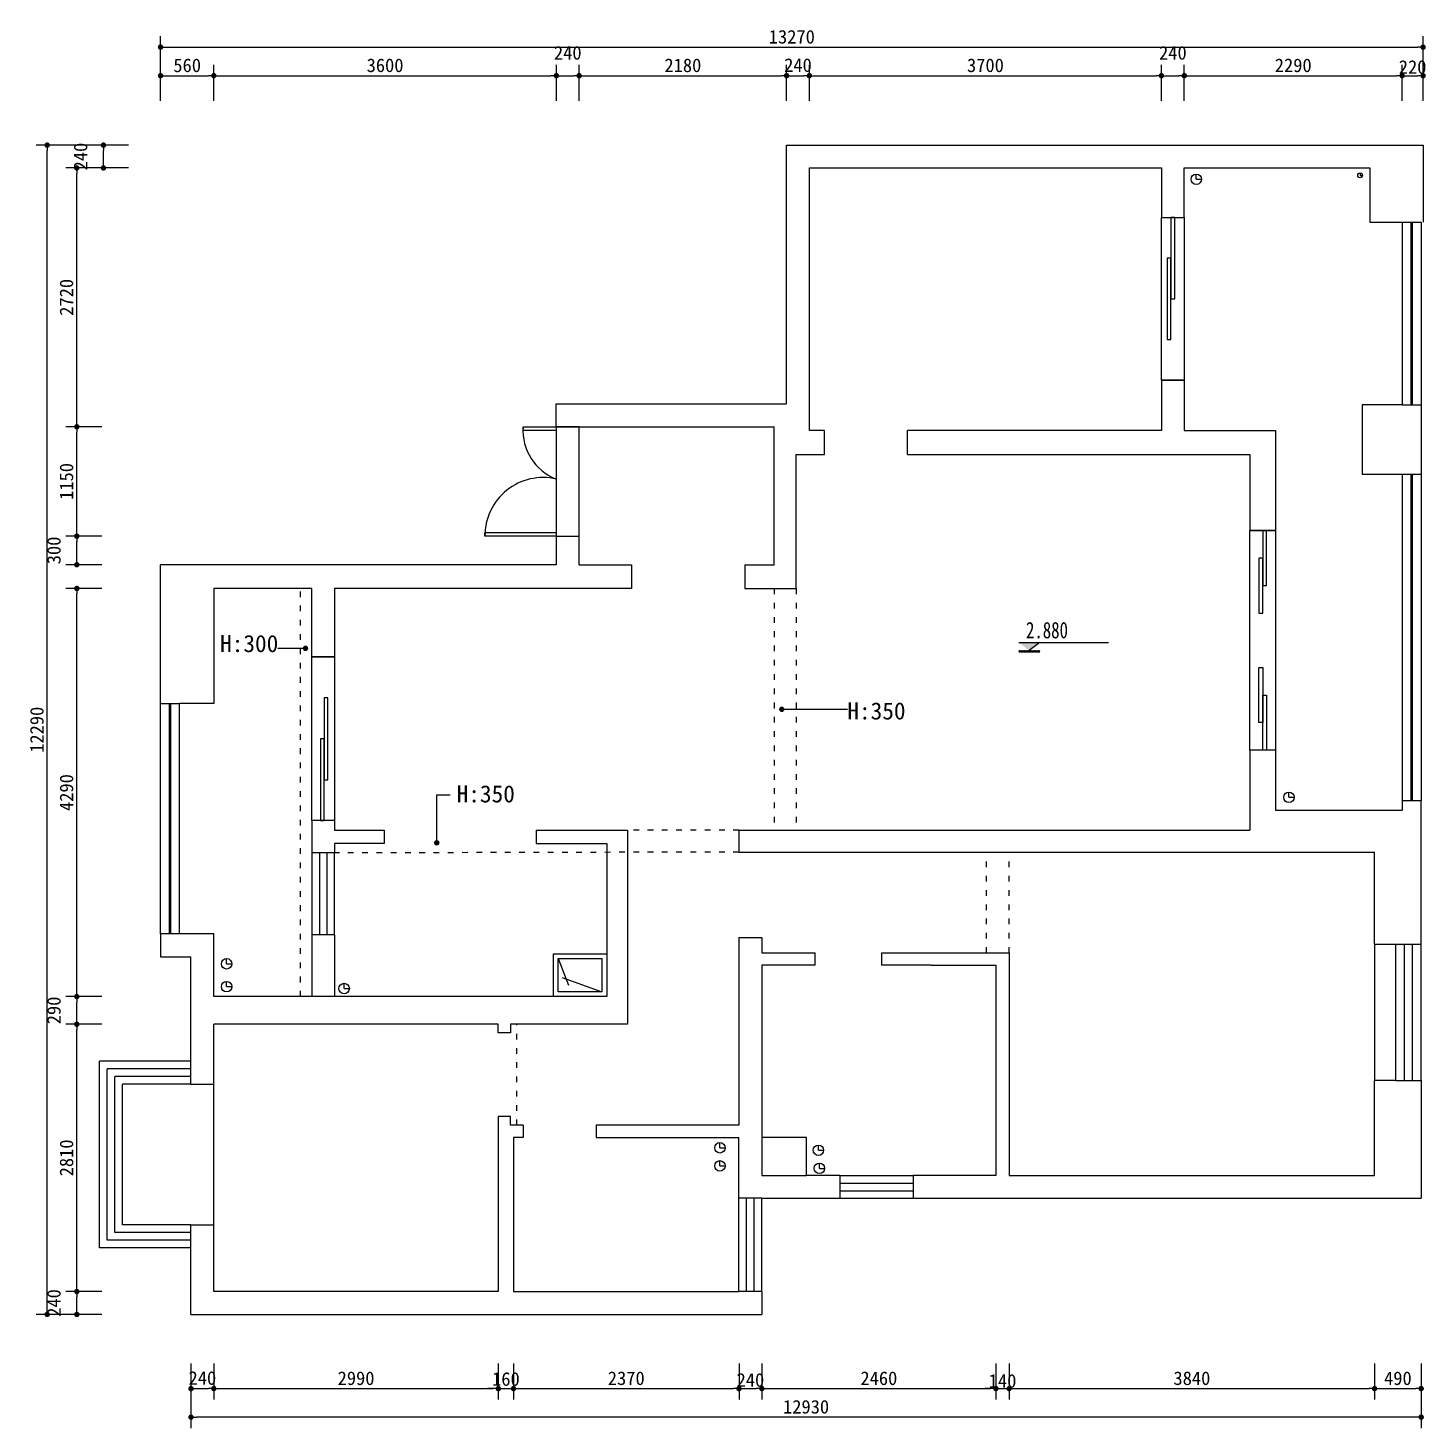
# Model space of a CAD drawing. Header units: millimetres. Extents: x -608935 to 90319, y -1318739 to -774154.
# Drawn here: x -189129 to -174414, y -815894 to -801179 of the extents above; entities that cross this region are included whole.
import ezdxf

# ---------------------------------------------------------------- set-up
doc = ezdxf.new("R2010")
doc.units = ezdxf.units.MM
doc.header["$PDMODE"] = 3
doc.linetypes.add('ACAD_ISO03W100', pattern=[30, 12, -18])
for name, color, linetype in [('0-170活动家具', 8, 'Continuous'), ('250', 250, 'Continuous'), ('layer 1', 7, 'Continuous')]:
    doc.layers.add(name, color=color, linetype=linetype)
doc.styles.get("Standard").update_dxf_attribs({"font": 'simhei.ttf'})
doc.styles.add('STYLE1', font='')
doc.styles.add('平面', font='', dxfattribs={"width": 0.75, "height": 250})
doc.styles.get('STYLE1').set_extended_font_data('SimSun')
doc.styles.get('平面').set_extended_font_data('SimSun')
doc.dimstyles.new('1-55', dxfattribs={"dimscale": 57, "dimtxt": 2.5, "dimasz": 1, "dimexe": 2, "dimexo": 0.625, "dimtad": 1, "dimdec": 0, "dimrnd": 5, "dimtxsty": 'Standard', "dimblk": 'DOT', "dimcen": 2.5, "dimclrd": 1, "dimclre": 1, "dimclrt": 2, "dimadec": 0, "dimazin": 0, "dimtfac": 1, "dimtdec": 0, "dimtmove": 2, "dimatfit": 3, "dimldrblk": 'DOT', "dimfxl": 1, "dimarcsym": 0})

# ---------------------------------------------------------------- blocks, each defined once
blk = doc.blocks.new('_Dot')
at = {"color": 0, "linetype": 'ByBlock', "lineweight": -2}
blk.add_line((-0.5, 0), (-1, 0), dxfattribs=at)
at = {"color": 0, "linetype": 'ByBlock', "const_width": 0.5}
blk.add_lwpolyline([(-0.25, 0, 1), (0.25, 0, 1)], format="xyb", close=True, dxfattribs=at)
blk = doc.blocks.new('*D127')
at = {"layer": '250', "color": 1, "lineweight": -2}
for p, q in [((-187736, -801944), (-187736, -801566)), ((-187679, -801680), (-187233, -801680)), ((-187176, -801944), (-187176, -801566))]:
    blk.add_line(p, q, dxfattribs=at)
at = {"layer": 'Defpoints', "color": 0}
for p in [(-187176, -801680), (-187736, -801980), (-187176, -801980)]:
    blk.add_point(p, dxfattribs=at)
at = {"layer": '250', "color": 1, "lineweight": -2, "xscale": 57, "yscale": 57, "zscale": 57, "rotation": 180}
blk.add_blockref('_Dot', (-187736, -801680), dxfattribs=at)
at = {"layer": '250', "color": 1, "lineweight": -2, "xscale": 57, "yscale": 57, "zscale": 57}
blk.add_blockref('_Dot', (-187176, -801680), dxfattribs=at)
at = {"layer": '250', "color": 2, "insert": (-187456, -801572), "char_height": 142.5, "attachment_point": 5}
blk.add_mtext('560', dxfattribs=at)
blk = doc.blocks.new('*D128')
at = {"layer": '250', "color": 1, "lineweight": -2}
for p, q in [((-187176, -801944), (-187176, -801566)), ((-187119, -801680), (-183633, -801680)), ((-183576, -801944), (-183576, -801566))]:
    blk.add_line(p, q, dxfattribs=at)
at = {"layer": 'Defpoints', "color": 0}
for p in [(-183576, -801680), (-187176, -801980), (-183576, -801980)]:
    blk.add_point(p, dxfattribs=at)
at = {"layer": '250', "color": 1, "lineweight": -2, "xscale": 57, "yscale": 57, "zscale": 57, "rotation": 180}
blk.add_blockref('_Dot', (-187176, -801680), dxfattribs=at)
at = {"layer": '250', "color": 1, "lineweight": -2, "xscale": 57, "yscale": 57, "zscale": 57}
blk.add_blockref('_Dot', (-183576, -801680), dxfattribs=at)
at = {"layer": '250', "color": 2, "insert": (-185376, -801572), "char_height": 142.5, "attachment_point": 5}
blk.add_mtext('3600', dxfattribs=at)
blk = doc.blocks.new('*D129')
at = {"layer": '250', "color": 1, "lineweight": -2}
for p, q in [((-183576, -801944), (-183576, -801566)), ((-183519, -801680), (-183393, -801680)), ((-183336, -801944), (-183336, -801566))]:
    blk.add_line(p, q, dxfattribs=at)
at = {"layer": 'Defpoints', "color": 0}
for p in [(-183336, -801680), (-183576, -801980), (-183336, -801980)]:
    blk.add_point(p, dxfattribs=at)
at = {"layer": '250', "color": 1, "lineweight": -2, "xscale": 57, "yscale": 57, "zscale": 57, "rotation": 180}
blk.add_blockref('_Dot', (-183576, -801680), dxfattribs=at)
at = {"layer": '250', "color": 1, "lineweight": -2, "xscale": 57, "yscale": 57, "zscale": 57}
blk.add_blockref('_Dot', (-183336, -801680), dxfattribs=at)
at = {"layer": '250', "color": 2, "insert": (-183456, -801441), "char_height": 142.5, "attachment_point": 5}
blk.add_mtext('240', dxfattribs=at)
blk = doc.blocks.new('*D130')
at = {"layer": '250', "color": 1, "lineweight": -2}
for p, q in [((-183336, -801944), (-183336, -801566)), ((-183279, -801680), (-181213, -801680)), ((-181156, -801944), (-181156, -801566))]:
    blk.add_line(p, q, dxfattribs=at)
at = {"layer": 'Defpoints', "color": 0}
for p in [(-181156, -801680), (-183336, -801980), (-181156, -801980)]:
    blk.add_point(p, dxfattribs=at)
at = {"layer": '250', "color": 1, "lineweight": -2, "xscale": 57, "yscale": 57, "zscale": 57, "rotation": 180}
blk.add_blockref('_Dot', (-183336, -801680), dxfattribs=at)
at = {"layer": '250', "color": 1, "lineweight": -2, "xscale": 57, "yscale": 57, "zscale": 57}
blk.add_blockref('_Dot', (-181156, -801680), dxfattribs=at)
at = {"layer": '250', "color": 2, "insert": (-182246, -801572), "char_height": 142.5, "attachment_point": 5}
blk.add_mtext('2180', dxfattribs=at)
blk = doc.blocks.new('*D131')
at = {"layer": '250', "color": 1, "lineweight": -2}
for p, q in [((-181156, -801944), (-181156, -801566)), ((-181099, -801680), (-180973, -801680)), ((-180916, -801944), (-180916, -801566))]:
    blk.add_line(p, q, dxfattribs=at)
at = {"layer": 'Defpoints', "color": 0}
for p in [(-180916, -801680), (-181156, -801980), (-180916, -801980)]:
    blk.add_point(p, dxfattribs=at)
at = {"layer": '250', "color": 1, "lineweight": -2, "xscale": 57, "yscale": 57, "zscale": 57, "rotation": 180}
blk.add_blockref('_Dot', (-181156, -801680), dxfattribs=at)
at = {"layer": '250', "color": 1, "lineweight": -2, "xscale": 57, "yscale": 57, "zscale": 57}
blk.add_blockref('_Dot', (-180916, -801680), dxfattribs=at)
at = {"layer": '250', "color": 2, "insert": (-181036, -801570), "char_height": 142.5, "attachment_point": 5}
blk.add_mtext('240', dxfattribs=at)
blk = doc.blocks.new('*D132')
at = {"layer": '250', "color": 1, "lineweight": -2}
for p, q in [((-180916, -801944), (-180916, -801566)), ((-180859, -801680), (-177273, -801680)), ((-177216, -801944), (-177216, -801566))]:
    blk.add_line(p, q, dxfattribs=at)
at = {"layer": 'Defpoints', "color": 0}
for p in [(-177216, -801680), (-180916, -801980), (-177216, -801980)]:
    blk.add_point(p, dxfattribs=at)
at = {"layer": '250', "color": 1, "lineweight": -2, "xscale": 57, "yscale": 57, "zscale": 57, "rotation": 180}
blk.add_blockref('_Dot', (-180916, -801680), dxfattribs=at)
at = {"layer": '250', "color": 1, "lineweight": -2, "xscale": 57, "yscale": 57, "zscale": 57}
blk.add_blockref('_Dot', (-177216, -801680), dxfattribs=at)
at = {"layer": '250', "color": 2, "insert": (-179066, -801572), "char_height": 142.5, "attachment_point": 5}
blk.add_mtext('3700', dxfattribs=at)
blk = doc.blocks.new('*D133')
at = {"layer": '250', "color": 1, "lineweight": -2}
for p, q in [((-177216, -801944), (-177216, -801566)), ((-177159, -801680), (-177033, -801680)), ((-176976, -801944), (-176976, -801566))]:
    blk.add_line(p, q, dxfattribs=at)
at = {"layer": 'Defpoints', "color": 0}
for p in [(-176976, -801680), (-177216, -801980), (-176976, -801980)]:
    blk.add_point(p, dxfattribs=at)
at = {"layer": '250', "color": 1, "lineweight": -2, "xscale": 57, "yscale": 57, "zscale": 57, "rotation": 180}
blk.add_blockref('_Dot', (-177216, -801680), dxfattribs=at)
at = {"layer": '250', "color": 1, "lineweight": -2, "xscale": 57, "yscale": 57, "zscale": 57}
blk.add_blockref('_Dot', (-176976, -801680), dxfattribs=at)
at = {"layer": '250', "color": 2, "insert": (-177096, -801441), "char_height": 142.5, "attachment_point": 5}
blk.add_mtext('240', dxfattribs=at)
blk = doc.blocks.new('*D134')
at = {"layer": '250', "color": 1, "lineweight": -2}
for p, q in [((-176976, -801944), (-176976, -801566)), ((-176919, -801680), (-174743, -801680)), ((-174686, -801944), (-174686, -801566))]:
    blk.add_line(p, q, dxfattribs=at)
at = {"layer": 'Defpoints', "color": 0}
for p in [(-174686, -801680), (-176976, -801980), (-174686, -801980)]:
    blk.add_point(p, dxfattribs=at)
at = {"layer": '250', "color": 1, "lineweight": -2, "xscale": 57, "yscale": 57, "zscale": 57, "rotation": 180}
blk.add_blockref('_Dot', (-176976, -801680), dxfattribs=at)
at = {"layer": '250', "color": 1, "lineweight": -2, "xscale": 57, "yscale": 57, "zscale": 57}
blk.add_blockref('_Dot', (-174686, -801680), dxfattribs=at)
at = {"layer": '250', "color": 2, "insert": (-175831, -801572), "char_height": 142.5, "attachment_point": 5}
blk.add_mtext('2290', dxfattribs=at)
blk = doc.blocks.new('*D135')
at = {"layer": '250', "color": 1, "lineweight": -2}
for p, q in [((-174686, -801944), (-174686, -801566)), ((-174629, -801680), (-174523, -801680)), ((-174466, -801944), (-174466, -801566))]:
    blk.add_line(p, q, dxfattribs=at)
at = {"layer": 'Defpoints', "color": 0}
for p in [(-174466, -801680), (-174686, -801980), (-174466, -801980)]:
    blk.add_point(p, dxfattribs=at)
at = {"layer": '250', "color": 1, "lineweight": -2, "xscale": 57, "yscale": 57, "zscale": 57, "rotation": 180}
blk.add_blockref('_Dot', (-174686, -801680), dxfattribs=at)
at = {"layer": '250', "color": 1, "lineweight": -2, "xscale": 57, "yscale": 57, "zscale": 57}
blk.add_blockref('_Dot', (-174466, -801680), dxfattribs=at)
at = {"layer": '250', "color": 2, "insert": (-174576, -801590), "char_height": 142.5, "attachment_point": 5}
blk.add_mtext('220', dxfattribs=at)
blk = doc.blocks.new('*D136')
at = {"layer": '250', "color": 1, "lineweight": -2}
for p, q in [((-187736, -801909), (-187736, -801266)), ((-187679, -801380), (-174523, -801380)), ((-174466, -801909), (-174466, -801266))]:
    blk.add_line(p, q, dxfattribs=at)
at = {"layer": 'Defpoints', "color": 0}
for p in [(-174466, -801380), (-187736, -801944), (-174466, -801944)]:
    blk.add_point(p, dxfattribs=at)
at = {"layer": '250', "color": 1, "lineweight": -2, "xscale": 57, "yscale": 57, "zscale": 57, "rotation": 180}
blk.add_blockref('_Dot', (-187736, -801380), dxfattribs=at)
at = {"layer": '250', "color": 1, "lineweight": -2, "xscale": 57, "yscale": 57, "zscale": 57}
blk.add_blockref('_Dot', (-174466, -801380), dxfattribs=at)
at = {"layer": '250', "color": 2, "insert": (-181101, -801272), "char_height": 142.5, "attachment_point": 5}
blk.add_mtext('13270', dxfattribs=at)
blk = doc.blocks.new('*D146')
at = {"layer": '250', "color": 1, "lineweight": -2}
for p, q in [((-187416, -815216), (-187416, -815594)), ((-187176, -815216), (-187176, -815594)), ((-187359, -815480), (-187233, -815480))]:
    blk.add_line(p, q, dxfattribs=at)
at = {"layer": 'Defpoints', "color": 0}
for p in [(-187416, -815180), (-187176, -815180), (-187176, -815480)]:
    blk.add_point(p, dxfattribs=at)
at = {"layer": '250', "color": 1, "lineweight": -2, "xscale": 57, "yscale": 57, "zscale": 57, "rotation": 180}
blk.add_blockref('_Dot', (-187416, -815480), dxfattribs=at)
at = {"layer": '250', "color": 1, "lineweight": -2, "xscale": 57, "yscale": 57, "zscale": 57}
blk.add_blockref('_Dot', (-187176, -815480), dxfattribs=at)
at = {"layer": '250', "color": 2, "insert": (-187296, -815370), "char_height": 142.5, "attachment_point": 5}
blk.add_mtext('240', dxfattribs=at)
blk = doc.blocks.new('*D147')
at = {"layer": '250', "color": 1, "lineweight": -2}
for p, q in [((-187176, -815216), (-187176, -815594)), ((-184186, -815216), (-184186, -815594)), ((-187119, -815480), (-184243, -815480))]:
    blk.add_line(p, q, dxfattribs=at)
at = {"layer": 'Defpoints', "color": 0}
for p in [(-187176, -815180), (-184186, -815180), (-184186, -815480)]:
    blk.add_point(p, dxfattribs=at)
at = {"layer": '250', "color": 1, "lineweight": -2, "xscale": 57, "yscale": 57, "zscale": 57, "rotation": 180}
blk.add_blockref('_Dot', (-187176, -815480), dxfattribs=at)
at = {"layer": '250', "color": 1, "lineweight": -2, "xscale": 57, "yscale": 57, "zscale": 57}
blk.add_blockref('_Dot', (-184186, -815480), dxfattribs=at)
at = {"layer": '250', "color": 2, "insert": (-185681, -815372), "char_height": 142.5, "attachment_point": 5}
blk.add_mtext('2990', dxfattribs=at)
blk = doc.blocks.new('*D148')
at = {"layer": '250', "color": 1, "lineweight": -2}
for p, q in [((-184186, -815216), (-184186, -815594)), ((-184026, -815216), (-184026, -815594)), ((-184243, -815480), (-184300, -815480)), ((-184186, -815480), (-184026, -815480)), ((-183969, -815480), (-183912, -815480))]:
    blk.add_line(p, q, dxfattribs=at)
at = {"layer": 'Defpoints', "color": 0}
for p in [(-184186, -815180), (-184026, -815180), (-184026, -815480)]:
    blk.add_point(p, dxfattribs=at)
at = {"layer": '250', "color": 1, "lineweight": -2, "xscale": 57, "yscale": 57, "zscale": 57}
blk.add_blockref('_Dot', (-184186, -815480), dxfattribs=at)
at = {"layer": '250', "color": 1, "lineweight": -2, "xscale": 57, "yscale": 57, "zscale": 57, "rotation": 180}
blk.add_blockref('_Dot', (-184026, -815480), dxfattribs=at)
at = {"layer": '250', "color": 2, "insert": (-184106, -815380), "char_height": 142.5, "attachment_point": 5}
blk.add_mtext('160', dxfattribs=at)
blk = doc.blocks.new('*D149')
at = {"layer": '250', "color": 1, "lineweight": -2}
for p, q in [((-184026, -815216), (-184026, -815594)), ((-181656, -815216), (-181656, -815594)), ((-183969, -815480), (-181713, -815480))]:
    blk.add_line(p, q, dxfattribs=at)
at = {"layer": 'Defpoints', "color": 0}
for p in [(-184026, -815180), (-181656, -815180), (-181656, -815480)]:
    blk.add_point(p, dxfattribs=at)
at = {"layer": '250', "color": 1, "lineweight": -2, "xscale": 57, "yscale": 57, "zscale": 57, "rotation": 180}
blk.add_blockref('_Dot', (-184026, -815480), dxfattribs=at)
at = {"layer": '250', "color": 1, "lineweight": -2, "xscale": 57, "yscale": 57, "zscale": 57}
blk.add_blockref('_Dot', (-181656, -815480), dxfattribs=at)
at = {"layer": '250', "color": 2, "insert": (-182841, -815372), "char_height": 142.5, "attachment_point": 5}
blk.add_mtext('2370', dxfattribs=at)
blk = doc.blocks.new('*D150')
at = {"layer": '250', "color": 1, "lineweight": -2}
for p, q in [((-181656, -815216), (-181656, -815594)), ((-181416, -815216), (-181416, -815594)), ((-181599, -815480), (-181473, -815480))]:
    blk.add_line(p, q, dxfattribs=at)
at = {"layer": 'Defpoints', "color": 0}
for p in [(-181656, -815180), (-181416, -815180), (-181416, -815480)]:
    blk.add_point(p, dxfattribs=at)
at = {"layer": '250', "color": 1, "lineweight": -2, "xscale": 57, "yscale": 57, "zscale": 57, "rotation": 180}
blk.add_blockref('_Dot', (-181656, -815480), dxfattribs=at)
at = {"layer": '250', "color": 1, "lineweight": -2, "xscale": 57, "yscale": 57, "zscale": 57}
blk.add_blockref('_Dot', (-181416, -815480), dxfattribs=at)
at = {"layer": '250', "color": 2, "insert": (-181536, -815390), "char_height": 142.5, "attachment_point": 5}
blk.add_mtext('240', dxfattribs=at)
blk = doc.blocks.new('*D151')
at = {"layer": '250', "color": 1, "lineweight": -2}
for p, q in [((-181416, -815216), (-181416, -815594)), ((-178956, -815216), (-178956, -815594)), ((-181359, -815480), (-179013, -815480))]:
    blk.add_line(p, q, dxfattribs=at)
at = {"layer": 'Defpoints', "color": 0}
for p in [(-181416, -815180), (-178956, -815180), (-178956, -815480)]:
    blk.add_point(p, dxfattribs=at)
at = {"layer": '250', "color": 1, "lineweight": -2, "xscale": 57, "yscale": 57, "zscale": 57, "rotation": 180}
blk.add_blockref('_Dot', (-181416, -815480), dxfattribs=at)
at = {"layer": '250', "color": 1, "lineweight": -2, "xscale": 57, "yscale": 57, "zscale": 57}
blk.add_blockref('_Dot', (-178956, -815480), dxfattribs=at)
at = {"layer": '250', "color": 2, "insert": (-180186, -815372), "char_height": 142.5, "attachment_point": 5}
blk.add_mtext('2460', dxfattribs=at)
blk = doc.blocks.new('*D152')
at = {"layer": '250', "color": 1, "lineweight": -2}
for p, q in [((-178956, -815216), (-178956, -815594)), ((-178816, -815216), (-178816, -815594)), ((-179013, -815480), (-179070, -815480)), ((-178956, -815480), (-178816, -815480)), ((-178759, -815480), (-178702, -815480))]:
    blk.add_line(p, q, dxfattribs=at)
at = {"layer": 'Defpoints', "color": 0}
for p in [(-178956, -815180), (-178816, -815180), (-178816, -815480)]:
    blk.add_point(p, dxfattribs=at)
at = {"layer": '250', "color": 1, "lineweight": -2, "xscale": 57, "yscale": 57, "zscale": 57}
blk.add_blockref('_Dot', (-178956, -815480), dxfattribs=at)
at = {"layer": '250', "color": 1, "lineweight": -2, "xscale": 57, "yscale": 57, "zscale": 57, "rotation": 180}
blk.add_blockref('_Dot', (-178816, -815480), dxfattribs=at)
at = {"layer": '250', "color": 2, "insert": (-178886, -815400), "char_height": 142.5, "attachment_point": 5}
blk.add_mtext('140', dxfattribs=at)
blk = doc.blocks.new('*D153')
at = {"layer": '250', "color": 1, "lineweight": -2}
for p, q in [((-178816, -815216), (-178816, -815594)), ((-174976, -815216), (-174976, -815594)), ((-178759, -815480), (-175033, -815480))]:
    blk.add_line(p, q, dxfattribs=at)
at = {"layer": 'Defpoints', "color": 0}
for p in [(-178816, -815180), (-174976, -815180), (-174976, -815480)]:
    blk.add_point(p, dxfattribs=at)
at = {"layer": '250', "color": 1, "lineweight": -2, "xscale": 57, "yscale": 57, "zscale": 57, "rotation": 180}
blk.add_blockref('_Dot', (-178816, -815480), dxfattribs=at)
at = {"layer": '250', "color": 1, "lineweight": -2, "xscale": 57, "yscale": 57, "zscale": 57}
blk.add_blockref('_Dot', (-174976, -815480), dxfattribs=at)
at = {"layer": '250', "color": 2, "insert": (-176896, -815372), "char_height": 142.5, "attachment_point": 5}
blk.add_mtext('3840', dxfattribs=at)
blk = doc.blocks.new('*D154')
at = {"layer": '250', "color": 1, "lineweight": -2}
for p, q in [((-174976, -815216), (-174976, -815594)), ((-174486, -815216), (-174486, -815594)), ((-174919, -815480), (-174543, -815480))]:
    blk.add_line(p, q, dxfattribs=at)
at = {"layer": 'Defpoints', "color": 0}
for p in [(-174976, -815180), (-174486, -815180), (-174486, -815480)]:
    blk.add_point(p, dxfattribs=at)
at = {"layer": '250', "color": 1, "lineweight": -2, "xscale": 57, "yscale": 57, "zscale": 57, "rotation": 180}
blk.add_blockref('_Dot', (-174976, -815480), dxfattribs=at)
at = {"layer": '250', "color": 1, "lineweight": -2, "xscale": 57, "yscale": 57, "zscale": 57}
blk.add_blockref('_Dot', (-174486, -815480), dxfattribs=at)
at = {"layer": '250', "color": 2, "insert": (-174731, -815372), "char_height": 142.5, "attachment_point": 5}
blk.add_mtext('490', dxfattribs=at)
blk = doc.blocks.new('*D155')
at = {"layer": '250', "color": 1, "lineweight": -2}
for p, q in [((-187416, -815251), (-187416, -815894)), ((-174486, -815251), (-174486, -815894)), ((-174543, -815780), (-187359, -815780))]:
    blk.add_line(p, q, dxfattribs=at)
at = {"layer": 'Defpoints', "color": 0}
for p in [(-187416, -815216), (-174486, -815216), (-187416, -815780)]:
    blk.add_point(p, dxfattribs=at)
at = {"layer": '250', "color": 1, "lineweight": -2, "xscale": 57, "yscale": 57, "zscale": 57, "rotation": 180}
blk.add_blockref('_Dot', (-187416, -815780), dxfattribs=at)
at = {"layer": '250', "color": 1, "lineweight": -2, "xscale": 57, "yscale": 57, "zscale": 57}
blk.add_blockref('_Dot', (-174486, -815780), dxfattribs=at)
at = {"layer": '250', "color": 2, "insert": (-180951, -815672), "char_height": 142.5, "attachment_point": 5}
blk.add_mtext('12930', dxfattribs=at)
blk = doc.blocks.new('*D156')
at = {"layer": '250', "color": 1, "lineweight": -2}
for p, q in [((-188352, -814460), (-188730, -814460)), ((-188616, -814643), (-188616, -814517)), ((-188352, -814700), (-188730, -814700))]:
    blk.add_line(p, q, dxfattribs=at)
at = {"layer": 'Defpoints', "color": 0}
for p in [(-188616, -814460), (-188316, -814460), (-188316, -814700)]:
    blk.add_point(p, dxfattribs=at)
at = {"layer": '250', "color": 1, "lineweight": -2, "xscale": 57, "yscale": 57, "zscale": 57}
for p, rotation in [((-188616, -814460), 90), ((-188616, -814700), 270)]:
    blk.add_blockref('_Dot', p, dxfattribs=dict(at, rotation=rotation))
at = {"layer": '250', "color": 2, "insert": (-188856, -814580), "char_height": 142.5, "attachment_point": 5, "rotation": 90}
blk.add_mtext('240', dxfattribs=at)
blk = doc.blocks.new('*D157')
at = {"layer": '250', "color": 1, "lineweight": -2}
for p, q in [((-188352, -811650), (-188730, -811650)), ((-188616, -814403), (-188616, -811707)), ((-188352, -814460), (-188730, -814460))]:
    blk.add_line(p, q, dxfattribs=at)
at = {"layer": 'Defpoints', "color": 0}
for p in [(-188616, -811650), (-188316, -811650), (-188316, -814460)]:
    blk.add_point(p, dxfattribs=at)
at = {"layer": '250', "color": 1, "lineweight": -2, "xscale": 57, "yscale": 57, "zscale": 57}
for p, rotation in [((-188616, -811650), 90), ((-188616, -814460), 270)]:
    blk.add_blockref('_Dot', p, dxfattribs=dict(at, rotation=rotation))
at = {"layer": '250', "color": 2, "insert": (-188724, -813055), "char_height": 142.5, "attachment_point": 5, "rotation": 90}
blk.add_mtext('2810', dxfattribs=at)
blk = doc.blocks.new('*D158')
at = {"layer": '250', "color": 1, "lineweight": -2}
for p, q in [((-188352, -811360), (-188730, -811360)), ((-188616, -811593), (-188616, -811417)), ((-188352, -811650), (-188730, -811650))]:
    blk.add_line(p, q, dxfattribs=at)
at = {"layer": 'Defpoints', "color": 0}
for p in [(-188616, -811360), (-188316, -811360), (-188316, -811650)]:
    blk.add_point(p, dxfattribs=at)
at = {"layer": '250', "color": 1, "lineweight": -2, "xscale": 57, "yscale": 57, "zscale": 57}
for p, rotation in [((-188616, -811360), 90), ((-188616, -811650), 270)]:
    blk.add_blockref('_Dot', p, dxfattribs=dict(at, rotation=rotation))
at = {"layer": '250', "color": 2, "insert": (-188856, -811505), "char_height": 142.5, "attachment_point": 5, "rotation": 90}
blk.add_mtext('290', dxfattribs=at)
blk = doc.blocks.new('*D159')
at = {"layer": '250', "color": 1, "lineweight": -2}
for p, q in [((-188352, -807070), (-188730, -807070)), ((-188616, -811303), (-188616, -807127)), ((-188352, -811360), (-188730, -811360))]:
    blk.add_line(p, q, dxfattribs=at)
at = {"layer": 'Defpoints', "color": 0}
for p in [(-188616, -807070), (-188316, -807070), (-188316, -811360)]:
    blk.add_point(p, dxfattribs=at)
at = {"layer": '250', "color": 1, "lineweight": -2, "xscale": 57, "yscale": 57, "zscale": 57}
for p, rotation in [((-188616, -807070), 90), ((-188616, -811360), 270)]:
    blk.add_blockref('_Dot', p, dxfattribs=dict(at, rotation=rotation))
at = {"layer": '250', "color": 2, "insert": (-188724, -809215), "char_height": 142.5, "attachment_point": 5, "rotation": 90}
blk.add_mtext('4290', dxfattribs=at)
blk = doc.blocks.new('*D160')
at = {"layer": '250', "color": 1, "lineweight": -2}
for p, q in [((-188352, -806520), (-188730, -806520)), ((-188616, -806763), (-188616, -806577)), ((-188352, -806820), (-188730, -806820))]:
    blk.add_line(p, q, dxfattribs=at)
at = {"layer": 'Defpoints', "color": 0}
for p in [(-188616, -806520), (-188316, -806520), (-188316, -806820)]:
    blk.add_point(p, dxfattribs=at)
at = {"layer": '250', "color": 1, "lineweight": -2, "xscale": 57, "yscale": 57, "zscale": 57}
for p, rotation in [((-188616, -806520), 90), ((-188616, -806820), 270)]:
    blk.add_blockref('_Dot', p, dxfattribs=dict(at, rotation=rotation))
at = {"layer": '250', "color": 2, "insert": (-188856, -806670), "char_height": 142.5, "attachment_point": 5, "rotation": 90}
blk.add_mtext('300', dxfattribs=at)
blk = doc.blocks.new('*D161')
at = {"layer": '250', "color": 1, "lineweight": -2}
for p, q in [((-188352, -805370), (-188730, -805370)), ((-188616, -806463), (-188616, -805427)), ((-188352, -806520), (-188730, -806520))]:
    blk.add_line(p, q, dxfattribs=at)
at = {"layer": 'Defpoints', "color": 0}
for p in [(-188616, -805370), (-188316, -805370), (-188316, -806520)]:
    blk.add_point(p, dxfattribs=at)
at = {"layer": '250', "color": 1, "lineweight": -2, "xscale": 57, "yscale": 57, "zscale": 57}
for p, rotation in [((-188616, -805370), 90), ((-188616, -806520), 270)]:
    blk.add_blockref('_Dot', p, dxfattribs=dict(at, rotation=rotation))
at = {"layer": '250', "color": 2, "insert": (-188724, -805945), "char_height": 142.5, "attachment_point": 5, "rotation": 90}
blk.add_mtext('1150', dxfattribs=at)
blk = doc.blocks.new('*D162')
at = {"layer": '250', "color": 1, "lineweight": -2}
for p, q in [((-188352, -802650), (-188730, -802650)), ((-188616, -805313), (-188616, -802707)), ((-188352, -805370), (-188730, -805370))]:
    blk.add_line(p, q, dxfattribs=at)
at = {"layer": 'Defpoints', "color": 0}
for p in [(-188616, -802650), (-188316, -802650), (-188316, -805370)]:
    blk.add_point(p, dxfattribs=at)
at = {"layer": '250', "color": 1, "lineweight": -2, "xscale": 57, "yscale": 57, "zscale": 57}
for p, rotation in [((-188616, -802650), 90), ((-188616, -805370), 270)]:
    blk.add_blockref('_Dot', p, dxfattribs=dict(at, rotation=rotation))
at = {"layer": '250', "color": 2, "insert": (-188724, -804010), "char_height": 142.5, "attachment_point": 5, "rotation": 90}
blk.add_mtext('2720', dxfattribs=at)
blk = doc.blocks.new('*D163')
at = {"layer": '250', "color": 1, "lineweight": -2}
for p, q in [((-188072, -802410), (-188450, -802410)), ((-188336, -802593), (-188336, -802467)), ((-188072, -802650), (-188450, -802650))]:
    blk.add_line(p, q, dxfattribs=at)
at = {"layer": 'Defpoints', "color": 0}
for p in [(-188336, -802410), (-188036, -802410), (-188036, -802650)]:
    blk.add_point(p, dxfattribs=at)
at = {"layer": '250', "color": 1, "lineweight": -2, "xscale": 57, "yscale": 57, "zscale": 57}
for p, rotation in [((-188336, -802410), 90), ((-188336, -802650), 270)]:
    blk.add_blockref('_Dot', p, dxfattribs=dict(at, rotation=rotation))
at = {"layer": '250', "color": 2, "insert": (-188576, -802530), "char_height": 142.5, "attachment_point": 5, "rotation": 90}
blk.add_mtext('240', dxfattribs=at)
blk = doc.blocks.new('*D164')
at = {"layer": '250', "color": 1, "lineweight": -2}
for p, q in [((-188352, -802410), (-189042, -802410)), ((-188928, -814643), (-188928, -802467)), ((-188352, -814700), (-189042, -814700))]:
    blk.add_line(p, q, dxfattribs=at)
at = {"layer": 'Defpoints', "color": 0}
for p in [(-188928, -802410), (-188316, -802410), (-188316, -814700)]:
    blk.add_point(p, dxfattribs=at)
at = {"layer": '250', "color": 1, "lineweight": -2, "xscale": 57, "yscale": 57, "zscale": 57}
for p, rotation in [((-188928, -802410), 90), ((-188928, -814700), 270)]:
    blk.add_blockref('_Dot', p, dxfattribs=dict(at, rotation=rotation))
at = {"layer": '250', "color": 2, "insert": (-189035, -808555), "char_height": 142.5, "attachment_point": 5, "rotation": 90}
blk.add_mtext('12290', dxfattribs=at)
blk = doc.blocks.new('54ewq')
blk.add_hatch(color=1).paths.add_polyline_path([(75200, -272756), (75017, -272756), (75108, -272825)])
h = blk.add_hatch()
h.set_pattern_fill('SACNCR', color=1, scale=1.92, angle=180.0122, style=0)
h.set_pattern_definition([(45.01224, (-58699.985, -326776.9863), (-3.23358277, 3.23220149), []), (45.01224, (-58696.752, -326776.9856), (-3.23358277, 3.23220149), [0, -4.572])])
h.paths.add_polyline_path([(75109, -272825), (75108, -272825), (75108, -272825), (75017, -272825), (75017, -272838), (75201, -272838), (75201, -272825)])
at = {"color": 1}
for p, q in [((75017, -272756), (75802, -272756)), ((75200, -272756), (75108, -272825))]:
    blk.add_line(p, q, dxfattribs=at)

msp = doc.modelspace()

# ---------------------------------------------------------------- linework, layer by layer
at = {"layer": '0-170活动家具', "color": 1, "linetype": 'ACAD_ISO03W100', "ltscale": 5}
for p, q in [((-186266.3, -811360), (-186266.3, -807070)), ((-181286.3, -807070), (-181286.3, -809610)), ((-181056.3, -807070), (-181056.3, -809610)), ((-181656.3, -809610), (-182826.3, -809610)), ((-181656.3, -809840), (-185906.3, -809850)), ((-179056.3, -810900), (-179056.3, -809840)), ((-178816.3, -810900), (-178816.3, -809840)), ((-183991.3, -812710), (-183991.3, -811650))]:
    msp.add_line(p, q, dxfattribs=at)
at = {"layer": '250', "color": 0}
for p, q in [((-181156.3, -805130), (-181156.3, -802410)), ((-181156.3, -802410), (-174466.3, -802410)), ((-174466.3, -802410), (-174466.3, -803220)), ((-180916.3, -805410), (-180916.3, -802650)), ((-180916.3, -802650), (-177216.3, -802650)), ((-177216.3, -802650), (-177216.3, -803170)), ((-176976.3, -803170), (-176976.3, -802650)), ((-176976.3, -802650), (-175026.3, -802650)), ((-175128.3, -802702.5), (-175128.3, -802729.3)), ((-175026.3, -802650), (-175026.3, -803220)), ((-176849.7, -802768.9), (-176849.7, -802713.9)), ((-176849.7, -802768.9), (-176794.7, -802768.9)), ((-175128.3, -802729.3), (-175103.4, -802729.3)), ((-177216.3, -803170), (-176976.3, -803170)), ((-175026.3, -803220), (-174686.3, -803220)), ((-174686.3, -803220), (-174486.3, -803220)), ((-177216.3, -804880), (-176976.3, -804880)), ((-177216.3, -804880), (-177216.3, -805410)), ((-176976.3, -804880), (-176976.3, -805410)), ((-183576.3, -805130), (-181156.3, -805130)), ((-183576.3, -805370), (-183576.3, -805130)), ((-174686.3, -805140), (-175106.3, -805140)), ((-175106.3, -805140), (-175106.3, -805870)), ((-174686.3, -805140), (-174486.3, -805140)), ((-174486.3, -805140), (-174486.3, -805870)), ((-183576.3, -805370), (-183336.3, -805370)), ((-183336.3, -805370), (-181286.3, -805370)), ((-181286.3, -806820), (-181286.3, -805370)), ((-180756.3, -805410), (-180916.3, -805410)), ((-180756.3, -805660), (-180756.3, -805410)), ((-179886.3, -805660), (-179886.3, -805410)), ((-177216.3, -805410), (-179886.3, -805410)), ((-176976.3, -805410), (-176016.3, -805410)), ((-176016.3, -805410), (-176016.3, -806460)), ((-181056.3, -807070), (-181056.3, -805660)), ((-181056.3, -805660), (-180756.3, -805660)), ((-179886.3, -805660), (-176286.3, -805660)), ((-176286.3, -805660), (-176286.3, -806460)), ((-175106.3, -805870), (-174686.3, -805870)), ((-174686.3, -805870), (-174486.3, -805870)), ((-183576.3, -806520), (-183336.3, -806520)), ((-183576.3, -806520), (-183576.3, -806820)), ((-183336.3, -806820), (-183336.3, -806520)), ((-176016.3, -806460), (-176286.3, -806460)), ((-187736.3, -808280), (-187736.3, -806820)), ((-183576.3, -806820), (-187736.3, -806820)), ((-183336.3, -806820), (-182786.3, -806820)), ((-182786.3, -806820), (-182786.3, -807070)), ((-181596.3, -806820), (-181596.3, -807070)), ((-181596.3, -806820), (-181286.3, -806820)), ((-186146.3, -807070), (-187176.3, -807070)), ((-187176.3, -807070), (-187176.3, -808280)), ((-186146.3, -807790), (-186146.3, -807070)), ((-182786.3, -807070), (-185906.3, -807070)), ((-185906.3, -807070), (-185906.3, -807790)), ((-181596.3, -807070), (-181056.3, -807070)), ((-185906.3, -807790), (-186146.3, -807790)), ((-187736.3, -808280), (-187536.3, -808280)), ((-187176.3, -808280), (-187536.3, -808280)), ((-176016.3, -808770), (-176286.3, -808770)), ((-176286.3, -808770), (-176286.3, -809610)), ((-176016.3, -808770), (-176016.3, -809400)), ((-175876.3, -809265), (-175876.3, -809210)), ((-175876.3, -809265), (-175821.3, -809265)), ((-174686.3, -809300), (-174486.3, -809300)), ((-174486.3, -810810), (-174486.3, -809300)), ((-176016.3, -809400), (-174686.3, -809400)), ((-185906.3, -809510), (-186146.3, -809510)), ((-186146.3, -809510), (-186146.3, -809850)), ((-185906.3, -809510), (-185906.3, -809610)), ((-185906.3, -809610), (-185386.3, -809610)), ((-185386.3, -809610), (-185386.3, -809750)), ((-183786.3, -809610), (-183786.3, -809750)), ((-183786.3, -809610), (-182826.3, -809610)), ((-182826.3, -809610), (-182826.3, -811650)), ((-181656.3, -809610), (-176286.3, -809610)), ((-181656.3, -809610), (-181656.3, -809840)), ((-185386.3, -809750), (-185906.3, -809750)), ((-185906.3, -809750), (-185906.3, -809850)), ((-183786.3, -809750), (-183046.3, -809750)), ((-183046.3, -809750), (-183046.3, -811360)), ((-185906.3, -809850), (-186146.3, -809850)), ((-181656.3, -809840), (-174976.3, -809840)), ((-174976.3, -810810), (-174976.3, -809840)), ((-187536.3, -810700), (-187736.3, -810700)), ((-187736.3, -810700), (-187736.3, -810940)), ((-187176.3, -810700), (-187536.3, -810700)), ((-187176.3, -811360), (-187176.3, -810700)), ((-185906.3, -810710), (-186146.3, -810710)), ((-186146.3, -810710), (-186146.3, -811360)), ((-185906.3, -810710), (-185906.3, -811360)), ((-181656.3, -810740), (-181416.3, -810740)), ((-181656.3, -810740), (-181656.3, -812710)), ((-181416.3, -810740), (-181416.3, -810900)), ((-187736.3, -810940), (-187416.3, -810940)), ((-187416.3, -812280), (-187416.3, -810940)), ((-183606.3, -811360), (-183606.3, -810910)), ((-183606.3, -810910), (-183046.3, -810910)), ((-181416.3, -810900), (-180856.3, -810900)), ((-180856.3, -811030), (-180856.3, -810900)), ((-180156.3, -811030), (-180156.3, -810900)), ((-180156.3, -810900), (-179636.3, -810900)), ((-179636.3, -810900), (-178816.3, -810900)), ((-178816.3, -810900), (-178816.3, -813240)), ((-174976.3, -810810), (-174756.3, -810810)), ((-174776.3, -810810), (-174486.3, -810810)), ((-187041.3, -811015), (-187041.3, -810960)), ((-187041.3, -811015), (-186986.3, -811015)), ((-183556.3, -810960), (-183446.7, -811240.1)), ((-181416.3, -811030), (-181416.3, -813240)), ((-180856.3, -811030), (-181416.3, -811030)), ((-180916.3, -811030), (-181416.3, -811030)), ((-179636.3, -811030), (-180156.3, -811030)), ((-179636.3, -811030), (-178956.3, -811030)), ((-178956.3, -811030), (-178956.3, -813240)), ((-187041.3, -811255), (-187041.3, -811200)), ((-185806.3, -811275), (-185806.3, -811220)), ((-183516.3, -811160), (-183096.3, -811310)), ((-186146.3, -811360), (-187176.3, -811360)), ((-187041.3, -811255), (-186986.3, -811255)), ((-183046.3, -811360), (-186146.3, -811360)), ((-185806.3, -811275), (-185751.3, -811275)), ((-184186.3, -811650), (-187176.3, -811650)), ((-187176.3, -812280), (-187176.3, -811650)), ((-184186.3, -811740), (-184186.3, -811650)), ((-182826.3, -811650), (-184056.3, -811650)), ((-184056.3, -811650), (-184056.3, -811740)), ((-184056.3, -811740), (-184186.3, -811740)), ((-174976.3, -813240), (-174976.3, -812240)), ((-174756.3, -812240), (-174976.3, -812240)), ((-174756.3, -812240), (-174486.3, -812240)), ((-174486.3, -812240), (-174486.3, -813480)), ((-187416.3, -812280), (-187176.3, -812280)), ((-184056.3, -812620), (-184186.3, -812620)), ((-184186.3, -812620), (-184186.3, -814460)), ((-184056.3, -812710), (-184056.3, -812620)), ((-183926.3, -812710), (-184056.3, -812710)), ((-183926.3, -812710), (-183926.3, -812840)), ((-181656.3, -812710), (-183156.3, -812710)), ((-183156.3, -812710), (-183156.3, -812840)), ((-183926.3, -812840), (-184026.3, -812840)), ((-184026.3, -812840), (-184026.3, -814460)), ((-183156.3, -812840), (-181656.3, -812840)), ((-181656.3, -813480), (-181656.3, -812840)), ((-180946.3, -812840), (-181416.3, -812840)), ((-180946.3, -813240), (-180946.3, -812840)), ((-181856.4, -812948.7), (-181856.4, -812893.7)), ((-181856.4, -812948.7), (-181801.4, -812948.7)), ((-180821.3, -812975), (-180821.3, -812920)), ((-180821.3, -812975), (-180766.3, -812975)), ((-181856.4, -813138.7), (-181856.4, -813083.7)), ((-181856.4, -813138.7), (-181801.4, -813138.7)), ((-180811.3, -813165), (-180811.3, -813110)), ((-181416.3, -813240), (-180946.3, -813240)), ((-180596.3, -813240), (-180946.3, -813240)), ((-180811.3, -813165), (-180756.3, -813165)), ((-180596.3, -813240), (-180596.3, -813480)), ((-178956.3, -813240), (-179826.3, -813240)), ((-179826.3, -813240), (-179826.3, -813480)), ((-178816.3, -813240), (-174976.3, -813240)), ((-181416.3, -813480), (-181656.3, -813480)), ((-181416.3, -813480), (-180596.3, -813480)), ((-179826.3, -813480), (-174486.3, -813480)), ((-187416.3, -814700), (-187416.3, -813760)), ((-187416.3, -813760), (-187176.3, -813760)), ((-187176.3, -814460), (-187176.3, -813760)), ((-184186.3, -814460), (-187176.3, -814460)), ((-184026.3, -814460), (-181656.3, -814460)), ((-181416.3, -814460), (-181656.3, -814460)), ((-181416.3, -814460), (-181416.3, -814700)), ((-187416.3, -814700), (-181416.3, -814700))]:
    msp.add_line(p, q, dxfattribs=at)
at = {"layer": '250', "color": 1}
for p, q in [((-174686.3, -803220), (-174686.3, -805140)), ((-174486.3, -803220), (-174486.3, -805140)), ((-174686.3, -805870), (-174686.3, -809400)), ((-174486.3, -805870), (-174486.3, -809300)), ((-174756.3, -810810), (-174756.3, -812240)), ((-174486.3, -812240), (-174486.3, -810810)), ((-180596.3, -813240), (-179826.3, -813240)), ((-181656.3, -814460), (-181656.3, -813480)), ((-181416.3, -814460), (-181416.3, -813480)), ((-180596.3, -813480), (-179826.3, -813480))]:
    msp.add_line(p, q, dxfattribs=at)
at = {"layer": '250', "color": 2}
for p, q in [((-187736.3, -810700), (-187736.3, -808280)), ((-187536.3, -810700), (-187536.3, -808280)), ((-186146.3, -809850), (-186146.3, -810710)), ((-186066.3, -809850), (-186066.3, -810710)), ((-185986.3, -810710), (-185986.3, -809850)), ((-185906.3, -810710), (-185906.3, -809850)), ((-174666.3, -810810), (-174666.3, -812240)), ((-174576.3, -812240), (-174576.3, -810810)), ((-188376.3, -814000), (-188376.3, -812040)), ((-187416.3, -812040), (-188376.3, -812040)), ((-188296.3, -813920), (-188296.3, -812120)), ((-187416.3, -812120), (-188296.3, -812120)), ((-188216.3, -813840), (-188216.3, -812200)), ((-187416.3, -812200), (-188216.3, -812200)), ((-187416.3, -812280), (-188136.3, -812280)), ((-188136.3, -813760), (-188136.3, -812280)), ((-180596.3, -813320), (-179826.3, -813320)), ((-180596.3, -813400), (-179826.3, -813400)), ((-181576.3, -814460), (-181576.3, -813480)), ((-181496.3, -814460), (-181496.3, -813480)), ((-187416.3, -813840), (-188216.3, -813840)), ((-187416.3, -813760), (-188136.3, -813760)), ((-187416.3, -814000), (-188376.3, -814000)), ((-187416.3, -813920), (-188296.3, -813920))]:
    msp.add_line(p, q, dxfattribs=at)
at = {"layer": '250', "color": 251}
for p, q in [((-174976.3, -810810), (-174976.3, -812240)), ((-187176.3, -813760), (-187176.3, -812280))]:
    msp.add_line(p, q, dxfattribs=at)
at = {"layer": '250', "color": 1}
for points in [[(-177216.3, -804880), (-177216.3, -803170), (-176976.3, -803170), (-176976.3, -804880)], [(-176286.3, -808770), (-176286.3, -806460), (-176016.3, -806460), (-176016.3, -808770)], [(-185976.3, -809080), (-185976.3, -808220), (-186016.3, -808220), (-186016.3, -809080)], [(-186016.3, -809510), (-186016.3, -808650), (-186056.3, -808650), (-186056.3, -809510)]]:
    msp.add_lwpolyline(points, close=True, dxfattribs=at)
at = {"layer": '250', "color": 2}
for points in [[(-177076.3, -804025), (-177076.3, -803170), (-177116.3, -803170), (-177116.3, -804025)], [(-177116.3, -804452.5), (-177116.3, -803597.5), (-177156.3, -803597.5), (-177156.3, -804452.5)], [(-183926.3, -805370), (-183576.3, -805370), (-183576.3, -805410), (-183926.3, -805410)], [(-184326.3, -806480), (-183576.3, -806480), (-183576.3, -806520), (-184326.3, -806520)], [(-176111.3, -807040), (-176111.3, -806460), (-176151.3, -806460), (-176151.3, -807040)], [(-176151.3, -807330), (-176151.3, -806750), (-176191.3, -806750), (-176191.3, -807330)], [(-176151.3, -807900), (-176151.3, -808480), (-176191.3, -808480), (-176191.3, -807900)], [(-176111.3, -808190), (-176111.3, -808770), (-176151.3, -808770), (-176151.3, -808190)]]:
    msp.add_lwpolyline(points, close=True, dxfattribs=at)
at = {"layer": '250', "color": 2, "const_width": 25}
for points in [[(-174586.3, -803220), (-174586.3, -805140)], [(-174586.3, -805870), (-174586.3, -809300)], [(-187636.3, -810700), (-187636.3, -808280)]]:
    msp.add_lwpolyline(points, dxfattribs=at)
at = {"layer": '250', "color": 251}
for points in [[(-183576.3, -805370), (-183576.3, -806520), (-183336.3, -806520), (-183336.3, -805370)], [(-186146.3, -809510), (-186146.3, -807790), (-185906.3, -807790), (-185906.3, -809510)]]:
    msp.add_lwpolyline(points, close=True, dxfattribs=at)
at = {"layer": '250', "color": 1}
for points in [[(-175821.3, -809265, -1), (-175931.3, -809265, -1)], [(-181911.4, -812948.7, -1), (-181801.4, -812948.7, -1)], [(-180766.3, -812975, -1), (-180876.3, -812975, -1)], [(-181801.4, -813138.7, -1), (-181911.4, -813138.7, -1)], [(-180756.3, -813165, -1), (-180866.3, -813165, -1)]]:
    msp.add_lwpolyline(points, format="xyb", close=True, dxfattribs=at)
at = {"layer": '250', "color": 0}
for points in [[(-183606.3, -811360), (-183606.3, -810910), (-183046.3, -810910), (-183046.3, -811360)], [(-183556.3, -811310), (-183556.3, -810960), (-183096.3, -810960), (-183096.3, -811310)]]:
    msp.add_lwpolyline(points, close=True, dxfattribs=at)
for centre, radius in [((-175128.3, -802727.5), 25), ((-176849.7, -802768.9), 55), ((-175876.3, -809265), 55), ((-187041.3, -811015), 55), ((-187041.3, -811255), 55), ((-185806.3, -811275), 55), ((-181856.4, -812948.7), 55), ((-180821.3, -812975), 55), ((-181856.4, -813138.7), 55), ((-180811.3, -813165), 55)]:
    msp.add_circle(centre, radius, dxfattribs=at)
at = {"layer": '250', "color": 1}
for centre, radius, start, end in [((-183377.8, -805407.4), 549.7, 176.1025, 248.83988), ((-183715.8, -806514.4), 610.5, 76.78965, 180.52996)]:
    msp.add_arc(centre, radius, start, end, dxfattribs=at)

# ---------------------------------------------------------------- block references
at = {"xscale": 1.199999999982538, "yscale": 1.199999999953434, "zscale": 1.199999999999999}
msp.add_blockref('54ewq', (-268734.7, -480331.3), dxfattribs=at)

# ---------------------------------------------------------------- texts
at = {"color": 250, "insert": (-178639.4, -807420.8), "char_height": 172.8, "width": 3761.742, "attachment_point": 1, "style": '平面'}
msp.add_mtext('{\\fSimHei|b0|i0|c134|p2;\\C1;2.880}', dxfattribs=at)
at = {"layer": 'layer 1', "color": 44, "lineweight": 5, "char_height": 180, "width": 4338.102, "attachment_point": 1, "style": 'STYLE1'}
for s, insert in [('{\\C2;H:300}', (-187110.5, -807558.6)), ('{\\C2;H:350}', (-180517.5, -808266.9)), ('{\\C2;H:350}', (-184623.8, -809138.6))]:
    msp.add_mtext(s, dxfattribs=dict(at, insert=insert))

# ---------------------------------------------------------------- dimensions: what is measured, and where the dimension line sits
at = {"layer": '250', "color": 0}
for base, p1, p2, picture, middle in [((-174466.3, -801380), (-187736.3, -801944.4), (-174466.3, -801944.4), '*D136', (-181101.3, -801272.3)), ((-176976.3, -801680), (-177216.3, -801980), (-176976.3, -801980), '*D133', (-177096.3, -801440.5)), ((-187176.3, -801680), (-187736.3, -801980), (-187176.3, -801980), '*D127', (-187456.3, -801572.3)), ((-183576.3, -801680), (-187176.3, -801980), (-183576.3, -801980), '*D128', (-185376.3, -801572.3)), ((-181156.3, -801680), (-183336.3, -801980), (-181156.3, -801980), '*D130', (-182246.3, -801572.3)), ((-177216.3, -801680), (-180916.3, -801980), (-177216.3, -801980), '*D132', (-179066.3, -801572.3)), ((-174686.3, -801680), (-176976.3, -801980), (-174686.3, -801980), '*D134', (-175831.3, -801572.3)), ((-187416.3, -815780), (-174486.3, -815215.6), (-187416.3, -815215.6), '*D155', (-180951.3, -815672.3)), ((-184186.3, -815480), (-187176.3, -815180), (-184186.3, -815180), '*D147', (-185681.3, -815372.3)), ((-181656.3, -815480), (-184026.3, -815180), (-181656.3, -815180), '*D149', (-182841.3, -815372.3)), ((-178956.3, -815480), (-181416.3, -815180), (-178956.3, -815180), '*D151', (-180186.3, -815372.3)), ((-174976.3, -815480), (-178816.3, -815180), (-174976.3, -815180), '*D153', (-176896.3, -815372.3)), ((-174486.3, -815480), (-174976.3, -815180), (-174486.3, -815180), '*D154', (-174731.3, -815372.3))]:
    dim = msp.add_linear_dim(base=base, p1=p1, p2=p2, dimstyle='1-55', dxfattribs=at)
    dim.commit()
    dim.dimension.update_dxf_attribs({"geometry": picture, "text_midpoint": middle})
for base, p1, p2, picture, middle in [((-183336.3, -801680), (-183576.3, -801980), (-183336.3, -801980), '*D129', (-183456.3, -801440.5)), ((-180916.3, -801680), (-181156.3, -801980), (-180916.3, -801980), '*D131', (-181036.3, -801570)), ((-174466.3, -801680), (-174686.3, -801980), (-174466.3, -801980), '*D135', (-174576.3, -801590)), ((-187176.3, -815480), (-187416.3, -815180), (-187176.3, -815180), '*D146', (-187296.3, -815370)), ((-184026.3, -815480), (-184186.3, -815180), (-184026.3, -815180), '*D148', (-184106.3, -815380)), ((-181416.3, -815480), (-181656.3, -815180), (-181416.3, -815180), '*D150', (-181536.3, -815390)), ((-178816.3, -815480), (-178956.3, -815180), (-178816.3, -815180), '*D152', (-178886.3, -815400))]:
    dim = msp.add_linear_dim(base=base, p1=p1, p2=p2, dimstyle='1-55', dxfattribs=at)
    dim.commit()
    dim.dimension.update_dxf_attribs({"geometry": picture, "text_midpoint": middle, "dimtype": 160})
for base, p1, p2, angle, picture, middle in [((-188927.8, -802410), (-188316.3, -814700), (-188316.3, -802410), 90, '*D164', (-189035.5, -808555)), ((-188336.3, -802410), (-188036.3, -802650), (-188036.3, -802410), 270, '*D163', (-188575.8, -802530)), ((-188616.3, -802650), (-188316.3, -805370), (-188316.3, -802650), 270, '*D162', (-188723.9, -804010)), ((-188616.3, -805370), (-188316.3, -806520), (-188316.3, -805370), 270, '*D161', (-188723.9, -805945)), ((-188616.3, -806520), (-188316.3, -806820), (-188316.3, -806520), 270, '*D160', (-188855.8, -806670)), ((-188616.3, -807070), (-188316.3, -811360), (-188316.3, -807070), 270, '*D159', (-188723.9, -809215)), ((-188616.3, -811360), (-188316.3, -811650), (-188316.3, -811360), 270, '*D158', (-188855.8, -811505)), ((-188616.3, -811650), (-188316.3, -814460), (-188316.3, -811650), 270, '*D157', (-188723.9, -813055)), ((-188616.3, -814460), (-188316.3, -814700), (-188316.3, -814460), 270, '*D156', (-188855.8, -814580))]:
    dim = msp.add_linear_dim(base=base, p1=p1, p2=p2, angle=angle, dimstyle='1-55', dxfattribs=at)
    dim.commit()
    dim.dimension.update_dxf_attribs({"geometry": picture, "text_midpoint": middle})

# ---------------------------------------------------------------- leaders
at = {"layer": '250', "color": 1}
for points in [[(-186212.6, -807699.1), (-186503.8, -807699.1)], [(-181206.1, -808340), (-180515.4, -808340)], [(-184832.4, -809743.1), (-184832.4, -809240.6), (-184692.1, -809240.6)]]:
    msp.add_leader(points, dimstyle='1-55', override={"dimgap": 0.625, "dimtad": 0}, dxfattribs=at)

doc.saveas('drawing.dxf')
